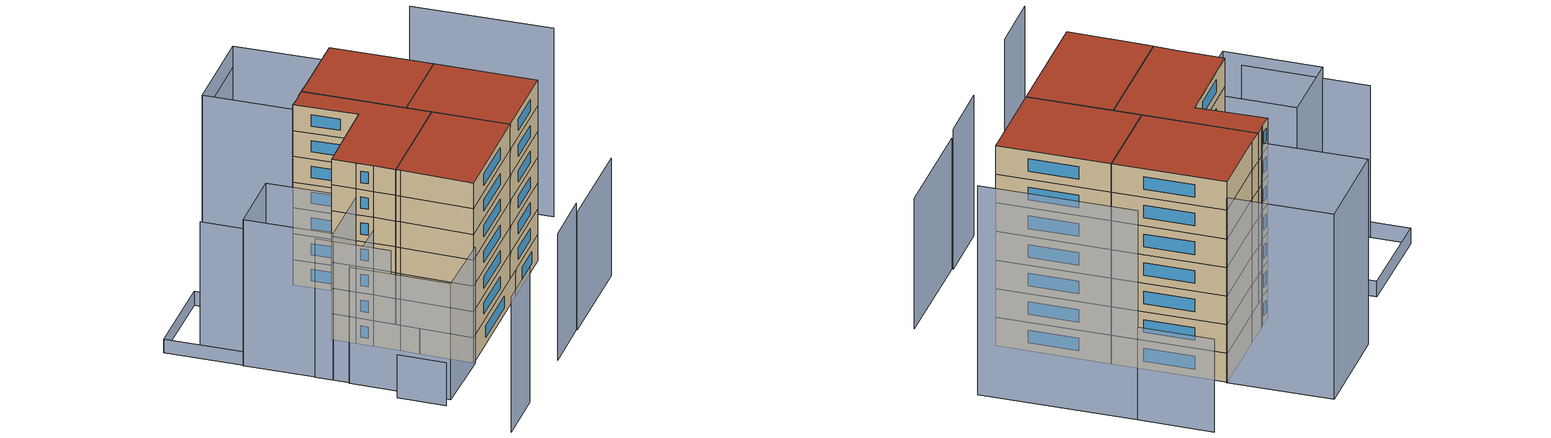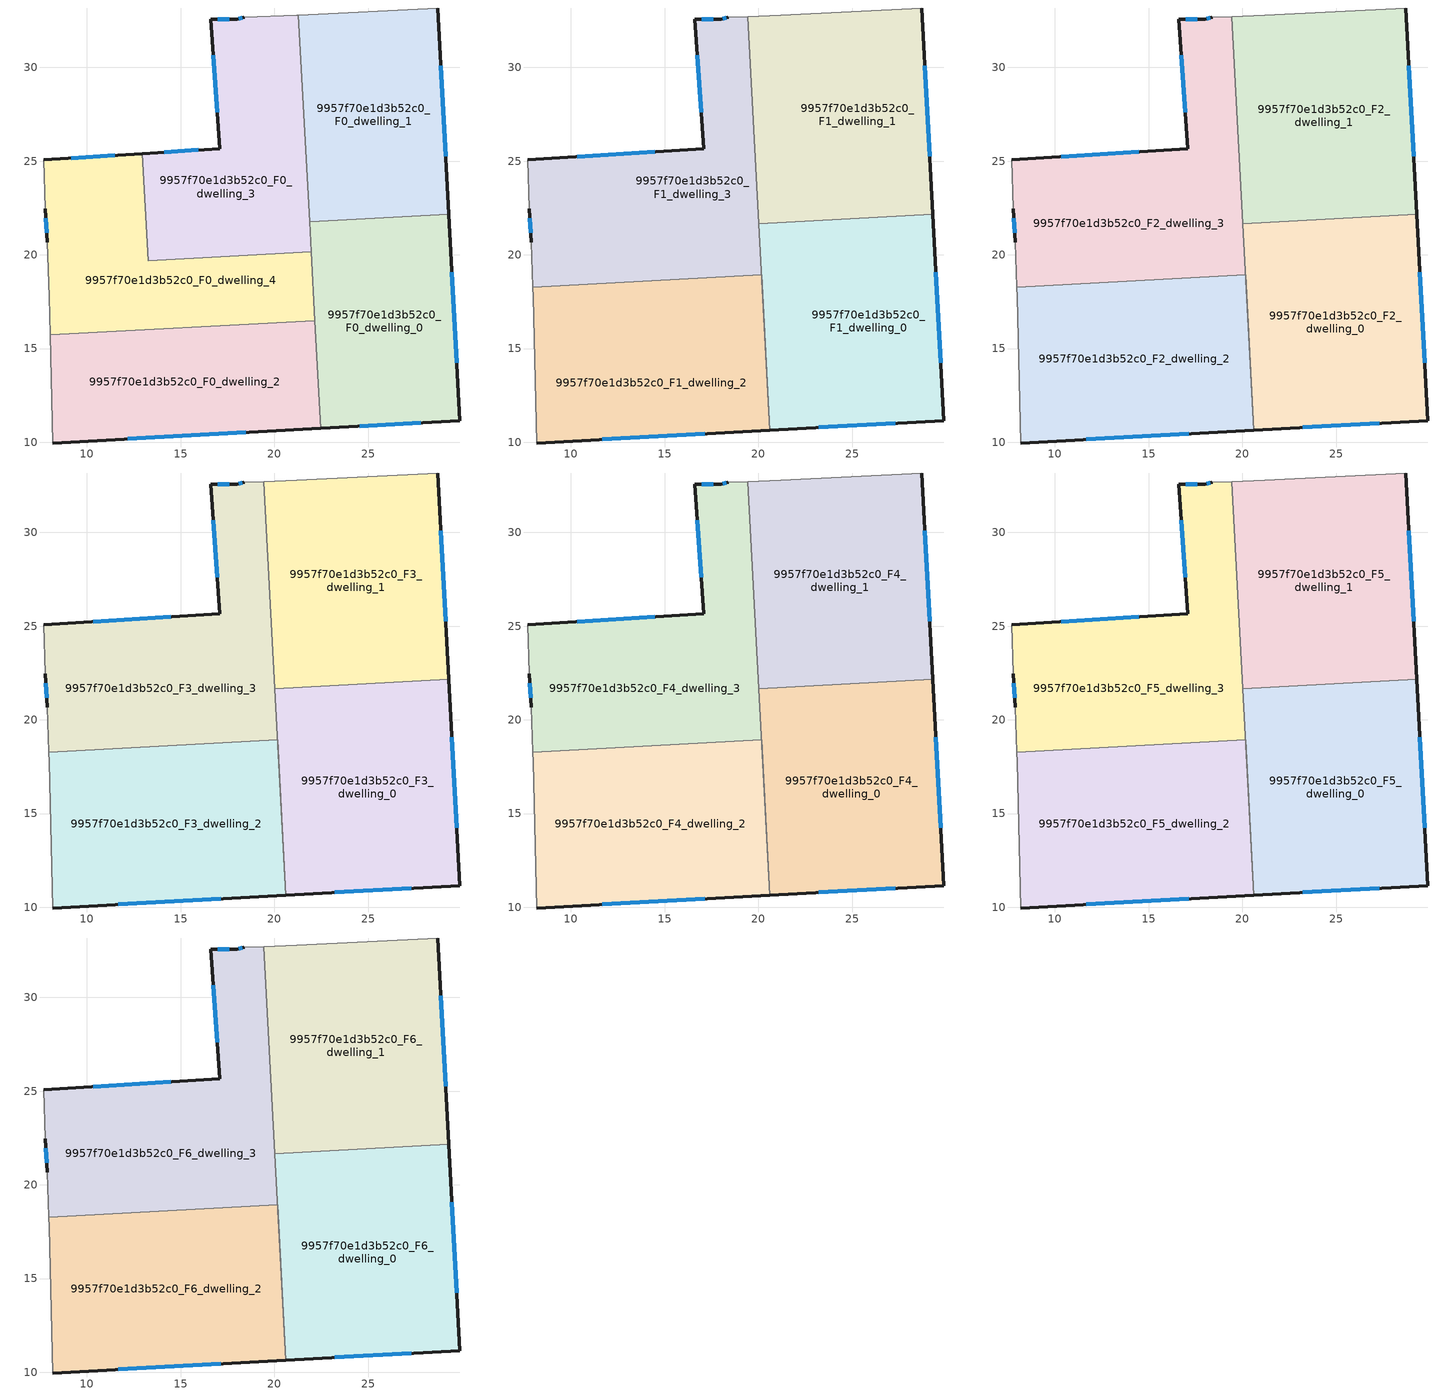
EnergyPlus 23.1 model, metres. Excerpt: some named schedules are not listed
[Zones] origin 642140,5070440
9957f70e1d3b52c0_F0_dwelling_0
 floor ground (EU_floor_Construction): 29.3,22.17 29.9,11.16 22.47,10.75 21.87,21.76 z0
 wall outside (EU_wall_Construction): 22.47,10.75 29.9,11.16 29.3,22.17 z0:3
 wall to 9957f70e1d3b52c0_F0_dwelling_1 (EU_wall_Construction): 29.3,22.17 21.87,21.76 z0:3
 wall to 9957f70e1d3b52c0_F0_dwelling_2 (EU_wall_Construction): 22.16,16.5 22.47,10.75 z0:3
 wall to 9957f70e1d3b52c0_F0_dwelling_4 (EU_wall_Construction): 21.96,20.16 22.16,16.5 z0:3
 wall to 9957f70e1d3b52c0_F0_dwelling_3 (EU_wall_Construction): 21.87,21.76 21.96,20.16 z0:3
 window (EU_Window_Construction): 29.73,14.24 29.47,19.08 / 24.55,10.86 27.82,11.04 z0.84:2.16
9957f70e1d3b52c0_F0_dwelling_1
 floor ground (EU_floor_Construction): 28.7,33.17 29.3,22.17 21.87,21.76 21.28,32.78 z0
 wall outside (EU_wall_Construction): 29.3,22.17 28.7,33.17 z0:3
 wall adiabatic (EU_wall_Construction): 28.7,33.17 21.28,32.78 z0:3
 wall to 9957f70e1d3b52c0_F0_dwelling_3 (EU_wall_Construction): 21.28,32.78 21.87,21.76 z0:3
 window (EU_Window_Construction): 29.13,25.25 28.87,30.09 z0.84:2.16
9957f70e1d3b52c0_F0_dwelling_2
 floor ground (EU_floor_Construction): 22.16,16.5 22.47,10.75 8.18,9.96 8.04,15.73 z0
 wall outside (EU_wall_Construction): 8.18,9.96 22.47,10.75 z0:3
 wall adiabatic (EU_wall_Construction): 8.04,15.73 8.18,9.96 z0:3
 wall to 9957f70e1d3b52c0_F0_dwelling_4 (EU_wall_Construction): 22.16,16.5 8.04,15.73 z0:3
 window (EU_Window_Construction): 12.19,10.18 18.47,10.53 z0.84:2.16
9957f70e1d3b52c0_F0_dwelling_3
 floor ground (EU_floor_Construction): 21.28,32.78 21.96,20.16 13.27,19.68 12.96,25.41 17.09,25.67 16.59,32.58 17.99,32.58 18.4,32.67 21.2,32.77 z0
 wall outside (EU_wall_Construction): 18.4,32.67 17.99,32.58 16.59,32.58 17.09,25.67 12.96,25.41 z0:3
 wall to 9957f70e1d3b52c0_F0_dwelling_4 (EU_wall_Construction): 12.96,25.41 13.27,19.68 21.96,20.16 z0:3
 wall adiabatic (EU_wall_Construction): 21.28,32.78 21.2,32.77 18.4,32.67 z0:3
 window (EU_Window_Construction): 15.93,25.6 14.12,25.48 / 16.73,30.64 16.95,27.6 / 17.6,32.58 16.99,32.58 / 18.28,32.65 18.11,32.6 z0.84:2.16
9957f70e1d3b52c0_F0_dwelling_4
 floor ground (EU_floor_Construction): 21.96,20.16 22.16,16.5 8.04,15.73 7.98,17.77 7.88,20.67 7.79,22.47 7.69,25.07 12.96,25.41 13.27,19.68 z0
 wall outside (EU_wall_Construction): 12.96,25.41 7.69,25.07 / 7.79,22.47 7.88,20.67 z0:3
 wall adiabatic (EU_wall_Construction): 7.69,25.07 7.79,22.47 / 7.88,20.67 7.98,17.77 8.04,15.73 z0:3
 window (EU_Window_Construction): 11.48,25.31 9.16,25.17 / 7.81,21.97 7.86,21.17 z0.84:2.16
9957f70e1d3b52c0_F1_dwelling_0
 floor to 9957f70e1d3b52c0_F0_dwelling_0 (EU_floor_Construction): 29.3,22.17 29.9,11.16 22.47,10.75 21.87,21.76 z3
 floor to 9957f70e1d3b52c0_F0_dwelling_2 (EU_floor_Construction): 22.16,16.5 22.47,10.75 20.62,10.65 20.31,16.4 z3
 floor to 9957f70e1d3b52c0_F0_dwelling_4 (EU_floor_Construction): 21.96,20.16 22.16,16.5 20.31,16.4 20.11,20.05 z3
 floor to 9957f70e1d3b52c0_F0_dwelling_3 (EU_floor_Construction): 21.87,21.76 21.96,20.16 20.11,20.05 20.02,21.66 z3
 wall outside (EU_wall_Construction): 20.62,10.65 29.9,11.16 29.3,22.17 z3:6
 wall to 9957f70e1d3b52c0_F1_dwelling_1 (EU_wall_Construction): 29.3,22.17 20.02,21.66 z3:6
 wall to 9957f70e1d3b52c0_F1_dwelling_3 (EU_wall_Construction): 20.02,21.66 20.62,10.65 z3:6
 window (EU_Window_Construction): 29.73,14.24 29.47,19.08 / 23.22,10.79 27.3,11.01 z3.84:5.16
9957f70e1d3b52c0_F1_dwelling_1
 floor to 9957f70e1d3b52c0_F0_dwelling_1 (EU_floor_Construction): 28.7,33.17 29.3,22.17 21.87,21.76 21.28,32.78 z3
 floor to 9957f70e1d3b52c0_F0_dwelling_3 (EU_floor_Construction): 21.28,32.78 21.87,21.76 20.02,21.66 19.42,32.71 21.2,32.77 z3
 wall outside (EU_wall_Construction): 29.3,22.17 28.7,33.17 z3:6
 wall adiabatic (EU_wall_Construction): 28.7,33.17 21.2,32.77 19.42,32.71 z3:6
 wall to 9957f70e1d3b52c0_F1_dwelling_3 (EU_wall_Construction): 19.42,32.71 20.02,21.66 z3:6
 window (EU_Window_Construction): 29.13,25.25 28.87,30.09 z3.84:5.16
9957f70e1d3b52c0_F1_dwelling_2
 floor to 9957f70e1d3b52c0_F0_dwelling_2 (EU_floor_Construction): 20.3,16.4 20.62,10.65 8.18,9.96 8.04,15.73 z3
 floor to 9957f70e1d3b52c0_F0_dwelling_4 (EU_floor_Construction): 20.17,18.94 20.3,16.4 8.04,15.73 7.98,17.77 7.97,18.28 z3
 wall outside (EU_wall_Construction): 8.18,9.96 20.62,10.65 z3:6
 wall adiabatic (EU_wall_Construction): 7.97,18.28 7.98,17.77 8.18,9.96 z3:6
 wall to 9957f70e1d3b52c0_F1_dwelling_3 (EU_wall_Construction): 20.62,10.65 20.17,18.94 7.97,18.28 z3:6
 window (EU_Window_Construction): 11.67,10.15 17.13,10.45 z3.84:5.16
9957f70e1d3b52c0_F1_dwelling_3
 floor to 9957f70e1d3b52c0_F0_dwelling_3 (EU_floor_Construction): 19.42,32.71 20.11,20.05 13.27,19.68 12.96,25.41 17.09,25.67 16.59,32.58 17.99,32.58 18.4,32.67 z3
 floor to 9957f70e1d3b52c0_F0_dwelling_4 (EU_floor_Construction): 20.11,20.05 20.3,16.4 20.17,18.94 7.97,18.28 7.88,20.67 7.79,22.47 7.69,25.07 12.96,25.41 13.27,19.68 z3
 wall outside (EU_wall_Construction): 7.79,22.47 7.88,20.67 / 18.4,32.67 17.99,32.58 16.59,32.58 17.09,25.67 7.69,25.07 z3:6
 wall adiabatic (EU_wall_Construction): 7.88,20.67 7.97,18.28 / 7.69,25.07 7.79,22.47 / 19.42,32.71 18.4,32.67 z3:6
 window (EU_Window_Construction): 7.81,21.97 7.86,21.17 / 14.46,25.5 10.32,25.24 / 16.73,30.64 16.95,27.6 / 17.6,32.58 16.99,32.58 / 18.28,32.65 18.11,32.6 z3.84:5.16
9957f70e1d3b52c0_F2_dwelling_0
 floor to 9957f70e1d3b52c0_F1_dwelling_0 (EU_floor_Construction): 29.3,22.17 29.9,11.16 20.62,10.65 20.02,21.66 z6
 wall outside (EU_wall_Construction): 20.62,10.65 29.9,11.16 29.3,22.17 z6:9
 wall to 9957f70e1d3b52c0_F2_dwelling_1 (EU_wall_Construction): 29.3,22.17 20.02,21.66 z6:9
 wall to 9957f70e1d3b52c0_F2_dwelling_3 (EU_wall_Construction): 20.02,21.66 20.62,10.65 z6:9
 window (EU_Window_Construction): 29.73,14.24 29.47,19.08 / 23.22,10.79 27.3,11.01 z6.84:8.16
9957f70e1d3b52c0_F2_dwelling_1
 floor to 9957f70e1d3b52c0_F1_dwelling_1 (EU_floor_Construction): 28.7,33.17 29.3,22.17 20.02,21.66 19.42,32.71 21.2,32.77 z6
 wall outside (EU_wall_Construction): 29.3,22.17 28.7,33.17 z6:9
 wall adiabatic (EU_wall_Construction): 28.7,33.17 21.2,32.77 19.42,32.71 z6:9
 wall to 9957f70e1d3b52c0_F2_dwelling_3 (EU_wall_Construction): 19.42,32.71 20.02,21.66 z6:9
 window (EU_Window_Construction): 29.13,25.25 28.87,30.09 z6.84:8.16
9957f70e1d3b52c0_F2_dwelling_2
 floor to 9957f70e1d3b52c0_F1_dwelling_2 (EU_floor_Construction): 20.17,18.94 20.62,10.65 8.18,9.96 7.98,17.77 7.97,18.28 z6
 wall outside (EU_wall_Construction): 8.18,9.96 20.62,10.65 z6:9
 wall adiabatic (EU_wall_Construction): 7.97,18.28 7.98,17.77 8.18,9.96 z6:9
 wall to 9957f70e1d3b52c0_F2_dwelling_3 (EU_wall_Construction): 20.62,10.65 20.17,18.94 7.97,18.28 z6:9
 window (EU_Window_Construction): 11.67,10.15 17.13,10.45 z6.84:8.16
9957f70e1d3b52c0_F2_dwelling_3
 floor to 9957f70e1d3b52c0_F1_dwelling_3 (EU_floor_Construction): 19.42,32.71 20.62,10.65 20.17,18.94 7.97,18.28 7.88,20.67 7.79,22.47 7.69,25.07 17.09,25.67 16.59,32.58 17.99,32.58 18.4,32.67 z6
 wall outside (EU_wall_Construction): 7.79,22.47 7.88,20.67 / 18.4,32.67 17.99,32.58 16.59,32.58 17.09,25.67 7.69,25.07 z6:9
 wall adiabatic (EU_wall_Construction): 7.88,20.67 7.97,18.28 / 7.69,25.07 7.79,22.47 / 19.42,32.71 18.4,32.67 z6:9
 window (EU_Window_Construction): 7.81,21.97 7.86,21.17 / 14.46,25.5 10.32,25.24 / 16.73,30.64 16.95,27.6 / 17.6,32.58 16.99,32.58 / 18.28,32.65 18.11,32.6 z6.84:8.16
9957f70e1d3b52c0_F3_dwelling_0
 floor to 9957f70e1d3b52c0_F2_dwelling_0 (EU_floor_Construction): 29.3,22.17 29.9,11.16 20.62,10.65 20.02,21.66 z9
 wall outside (EU_wall_Construction): 20.62,10.65 29.9,11.16 29.3,22.17 z9:12
 wall to 9957f70e1d3b52c0_F3_dwelling_1 (EU_wall_Construction): 29.3,22.17 20.02,21.66 z9:12
 wall to 9957f70e1d3b52c0_F3_dwelling_3 (EU_wall_Construction): 20.02,21.66 20.62,10.65 z9:12
 window (EU_Window_Construction): 29.73,14.24 29.47,19.08 / 23.22,10.79 27.3,11.01 z9.84:11.16
9957f70e1d3b52c0_F3_dwelling_1
 floor to 9957f70e1d3b52c0_F2_dwelling_1 (EU_floor_Construction): 28.7,33.17 29.3,22.17 20.02,21.66 19.42,32.71 21.2,32.77 z9
 wall outside (EU_wall_Construction): 29.3,22.17 28.7,33.17 z9:12
 wall adiabatic (EU_wall_Construction): 28.7,33.17 21.2,32.77 19.42,32.71 z9:12
 wall to 9957f70e1d3b52c0_F3_dwelling_3 (EU_wall_Construction): 19.42,32.71 20.02,21.66 z9:12
 window (EU_Window_Construction): 29.13,25.25 28.87,30.09 z9.84:11.16
9957f70e1d3b52c0_F3_dwelling_2
 floor to 9957f70e1d3b52c0_F2_dwelling_2 (EU_floor_Construction): 20.17,18.94 20.62,10.65 8.18,9.96 7.98,17.77 7.97,18.28 z9
 wall outside (EU_wall_Construction): 8.18,9.96 20.62,10.65 z9:12
 wall adiabatic (EU_wall_Construction): 7.97,18.28 7.98,17.77 8.18,9.96 z9:12
 wall to 9957f70e1d3b52c0_F3_dwelling_3 (EU_wall_Construction): 20.62,10.65 20.17,18.94 7.97,18.28 z9:12
 window (EU_Window_Construction): 11.67,10.15 17.13,10.45 z9.84:11.16
9957f70e1d3b52c0_F3_dwelling_3
 floor to 9957f70e1d3b52c0_F2_dwelling_3 (EU_floor_Construction): 19.42,32.71 20.62,10.65 20.17,18.94 7.97,18.28 7.88,20.67 7.79,22.47 7.69,25.07 17.09,25.67 16.59,32.58 17.99,32.58 18.4,32.67 z9
 wall outside (EU_wall_Construction): 7.79,22.47 7.88,20.67 / 18.4,32.67 17.99,32.58 16.59,32.58 17.09,25.67 7.69,25.07 z9:12
 wall adiabatic (EU_wall_Construction): 7.88,20.67 7.97,18.28 / 7.69,25.07 7.79,22.47 / 19.42,32.71 18.4,32.67 z9:12
 window (EU_Window_Construction): 7.81,21.97 7.86,21.17 / 14.46,25.5 10.32,25.24 / 16.73,30.64 16.95,27.6 / 17.6,32.58 16.99,32.58 / 18.28,32.65 18.11,32.6 z9.84:11.16
9957f70e1d3b52c0_F4_dwelling_0
 floor to 9957f70e1d3b52c0_F3_dwelling_0 (EU_floor_Construction): 29.3,22.17 29.9,11.16 20.62,10.65 20.02,21.66 z12
 wall outside (EU_wall_Construction): 20.62,10.65 29.9,11.16 29.3,22.17 z12:15
 wall to 9957f70e1d3b52c0_F4_dwelling_1 (EU_wall_Construction): 29.3,22.17 20.02,21.66 z12:15
 wall to 9957f70e1d3b52c0_F4_dwelling_3 (EU_wall_Construction): 20.02,21.66 20.62,10.65 z12:15
 window (EU_Window_Construction): 29.73,14.24 29.47,19.08 / 23.22,10.79 27.3,11.01 z12.84:14.16
9957f70e1d3b52c0_F4_dwelling_1
 floor to 9957f70e1d3b52c0_F3_dwelling_1 (EU_floor_Construction): 28.7,33.17 29.3,22.17 20.02,21.66 19.42,32.71 21.2,32.77 z12
 wall outside (EU_wall_Construction): 29.3,22.17 28.7,33.17 z12:15
 wall adiabatic (EU_wall_Construction): 28.7,33.17 21.2,32.77 19.42,32.71 z12:15
 wall to 9957f70e1d3b52c0_F4_dwelling_3 (EU_wall_Construction): 19.42,32.71 20.02,21.66 z12:15
 window (EU_Window_Construction): 29.13,25.25 28.87,30.09 z12.84:14.16
9957f70e1d3b52c0_F4_dwelling_2
 floor to 9957f70e1d3b52c0_F3_dwelling_2 (EU_floor_Construction): 20.17,18.94 20.62,10.65 8.18,9.96 7.98,17.77 7.97,18.28 z12
 wall outside (EU_wall_Construction): 8.18,9.96 20.62,10.65 z12:15
 wall adiabatic (EU_wall_Construction): 7.97,18.28 7.98,17.77 8.18,9.96 z12:15
 wall to 9957f70e1d3b52c0_F4_dwelling_3 (EU_wall_Construction): 20.62,10.65 20.17,18.94 7.97,18.28 z12:15
 window (EU_Window_Construction): 11.67,10.15 17.13,10.45 z12.84:14.16
9957f70e1d3b52c0_F4_dwelling_3
 floor to 9957f70e1d3b52c0_F3_dwelling_3 (EU_floor_Construction): 19.42,32.71 20.62,10.65 20.17,18.94 7.97,18.28 7.88,20.67 7.79,22.47 7.69,25.07 17.09,25.67 16.59,32.58 17.99,32.58 18.4,32.67 z12
 wall outside (EU_wall_Construction): 7.79,22.47 7.88,20.67 / 18.4,32.67 17.99,32.58 16.59,32.58 17.09,25.67 7.69,25.07 z12:15
 wall adiabatic (EU_wall_Construction): 7.88,20.67 7.97,18.28 / 7.69,25.07 7.79,22.47 / 19.42,32.71 18.4,32.67 z12:15
 window (EU_Window_Construction): 7.81,21.97 7.86,21.17 / 14.46,25.5 10.32,25.24 / 16.73,30.64 16.95,27.6 / 17.6,32.58 16.99,32.58 / 18.28,32.65 18.11,32.6 z12.84:14.16
9957f70e1d3b52c0_F5_dwelling_0
 floor to 9957f70e1d3b52c0_F4_dwelling_0 (EU_floor_Construction): 29.3,22.17 29.9,11.16 20.62,10.65 20.02,21.66 z15
 wall outside (EU_wall_Construction): 20.62,10.65 29.9,11.16 29.3,22.17 z15:18
 wall to 9957f70e1d3b52c0_F5_dwelling_1 (EU_wall_Construction): 29.3,22.17 20.02,21.66 z15:18
 wall to 9957f70e1d3b52c0_F5_dwelling_3 (EU_wall_Construction): 20.02,21.66 20.62,10.65 z15:18
 window (EU_Window_Construction): 29.73,14.24 29.47,19.08 / 23.22,10.79 27.3,11.01 z15.84:17.16
9957f70e1d3b52c0_F5_dwelling_1
 floor to 9957f70e1d3b52c0_F4_dwelling_1 (EU_floor_Construction): 28.7,33.17 29.3,22.17 20.02,21.66 19.42,32.71 21.2,32.77 z15
 wall outside (EU_wall_Construction): 29.3,22.17 28.7,33.17 z15:18
 wall adiabatic (EU_wall_Construction): 28.7,33.17 21.2,32.77 19.42,32.71 z15:18
 wall to 9957f70e1d3b52c0_F5_dwelling_3 (EU_wall_Construction): 19.42,32.71 20.02,21.66 z15:18
 window (EU_Window_Construction): 29.13,25.25 28.87,30.09 z15.84:17.16
9957f70e1d3b52c0_F5_dwelling_2
 floor to 9957f70e1d3b52c0_F4_dwelling_2 (EU_floor_Construction): 20.17,18.94 20.62,10.65 8.18,9.96 7.98,17.77 7.97,18.28 z15
 wall outside (EU_wall_Construction): 8.18,9.96 20.62,10.65 z15:18
 wall adiabatic (EU_wall_Construction): 7.97,18.28 7.98,17.77 8.18,9.96 z15:18
 wall to 9957f70e1d3b52c0_F5_dwelling_3 (EU_wall_Construction): 20.62,10.65 20.17,18.94 7.97,18.28 z15:18
 window (EU_Window_Construction): 11.67,10.15 17.13,10.45 z15.84:17.16
9957f70e1d3b52c0_F5_dwelling_3
 floor to 9957f70e1d3b52c0_F4_dwelling_3 (EU_floor_Construction): 19.42,32.71 20.62,10.65 20.17,18.94 7.97,18.28 7.88,20.67 7.79,22.47 7.69,25.07 17.09,25.67 16.59,32.58 17.99,32.58 18.4,32.67 z15
 wall outside (EU_wall_Construction): 7.79,22.47 7.88,20.67 / 18.4,32.67 17.99,32.58 16.59,32.58 17.09,25.67 7.69,25.07 z15:18
 wall adiabatic (EU_wall_Construction): 7.88,20.67 7.97,18.28 / 7.69,25.07 7.79,22.47 / 19.42,32.71 18.4,32.67 z15:18
 window (EU_Window_Construction): 7.81,21.97 7.86,21.17 / 14.46,25.5 10.32,25.24 / 16.73,30.64 16.95,27.6 / 17.6,32.58 16.99,32.58 / 18.28,32.65 18.11,32.6 z15.84:17.16
9957f70e1d3b52c0_F6_dwelling_0
 floor to 9957f70e1d3b52c0_F5_dwelling_0 (EU_floor_Construction): 29.3,22.17 29.9,11.16 20.62,10.65 20.02,21.66 z18
 wall outside (EU_wall_Construction): 20.62,10.65 29.9,11.16 29.3,22.17 z18:21
 wall to 9957f70e1d3b52c0_F6_dwelling_1 (EU_wall_Construction): 29.3,22.17 20.02,21.66 z18:21
 wall to 9957f70e1d3b52c0_F6_dwelling_3 (EU_wall_Construction): 20.02,21.66 20.62,10.65 z18:21
 window (EU_Window_Construction): 29.73,14.24 29.47,19.08 / 23.22,10.79 27.3,11.01 z18.84:20.16
 roof outside (EU_roof_Construction): 29.9,11.16 29.3,22.17 20.02,21.66 20.62,10.65 z21
9957f70e1d3b52c0_F6_dwelling_1
 floor to 9957f70e1d3b52c0_F5_dwelling_1 (EU_floor_Construction): 28.7,33.17 29.3,22.17 20.02,21.66 19.42,32.71 21.2,32.77 z18
 wall outside (EU_wall_Construction): 29.3,22.17 28.7,33.17 z18:21
 wall adiabatic (EU_wall_Construction): 28.7,33.17 21.2,32.77 19.42,32.71 z18:21
 wall to 9957f70e1d3b52c0_F6_dwelling_3 (EU_wall_Construction): 19.42,32.71 20.02,21.66 z18:21
 window (EU_Window_Construction): 29.13,25.25 28.87,30.09 z18.84:20.16
 roof outside (EU_roof_Construction): 29.3,22.17 28.7,33.17 21.2,32.77 19.42,32.71 20.02,21.66 z21
9957f70e1d3b52c0_F6_dwelling_2
 floor to 9957f70e1d3b52c0_F5_dwelling_2 (EU_floor_Construction): 20.17,18.94 20.62,10.65 8.18,9.96 7.98,17.77 7.97,18.28 z18
 wall outside (EU_wall_Construction): 8.18,9.96 20.62,10.65 z18:21
 wall adiabatic (EU_wall_Construction): 7.97,18.28 7.98,17.77 8.18,9.96 z18:21
 wall to 9957f70e1d3b52c0_F6_dwelling_3 (EU_wall_Construction): 20.62,10.65 20.17,18.94 7.97,18.28 z18:21
 window (EU_Window_Construction): 11.67,10.15 17.13,10.45 z18.84:20.16
 roof outside (EU_roof_Construction): 20.62,10.65 20.17,18.94 7.97,18.28 7.98,17.77 8.18,9.96 z21
9957f70e1d3b52c0_F6_dwelling_3
 floor to 9957f70e1d3b52c0_F5_dwelling_3 (EU_floor_Construction): 19.42,32.71 20.62,10.65 20.17,18.94 7.97,18.28 7.88,20.67 7.79,22.47 7.69,25.07 17.09,25.67 16.59,32.58 17.99,32.58 18.4,32.67 z18
 wall outside (EU_wall_Construction): 7.79,22.47 7.88,20.67 / 18.4,32.67 17.99,32.58 16.59,32.58 17.09,25.67 7.69,25.07 z18:21
 wall adiabatic (EU_wall_Construction): 7.88,20.67 7.97,18.28 / 7.69,25.07 7.79,22.47 / 19.42,32.71 18.4,32.67 z18:21
 window (EU_Window_Construction): 7.81,21.97 7.86,21.17 / 14.46,25.5 10.32,25.24 / 16.73,30.64 16.95,27.6 / 17.6,32.58 16.99,32.58 / 18.28,32.65 18.11,32.6 z18.84:20.16
 roof outside (EU_roof_Construction): 20.62,10.65 19.42,32.71 18.4,32.67 17.99,32.58 16.59,32.58 17.09,25.67 7.69,25.07 7.79,22.47 7.88,20.67 7.97,18.28 20.17,18.94 z21
shading: 11.78,2.26 18.18,2.66 z0:14.7; -3.45,1.56 2.85,1.96 z0:15.7; -1.02,14.77 -0.76,9.57 z0:5; 0.48,9.56 0.07,20.32 / 0.07,20.32 7.88,20.62 / 7.88,20.62 8.28,9.86 / 8.28,9.86 0.48,9.56 z0:13.5; -0.02,23.97 0.38,15.97 z0:16.1; 18.17,2.55 29.6,3.16 z0:13.7; 38.8,12.76 37.96,27.96 z0:21.9; 38.01,27.97 37.61,35.27 z0:9.7; 17.8,42.78 28.21,43.38 / 28.21,43.38 28.79,33.18 / 28.79,33.18 18.38,32.58 / 18.38,32.58 17.8,42.78 z0:19.4; 28.21,43.35 17.79,42.78 z0:16.9; -0.39,31.58 7.31,32 / 7.31,32 7.83,22.47 / 7.83,22.47 0.13,22.05 / 0.13,22.05 -0.39,31.58 z0:17; -0.51,36.13 0.09,23.92 z0:15.9; -0.73,39.98 9.39,40.48 / 9.39,40.48 9.81,32.08 / 9.81,32.08 -0.32,31.58 / -0.32,31.58 -0.73,39.98 z0:1.6
[Building]
EU S2 Campaign: North Axis=0; Terrain=City; Solar Distribution=FullExterior
[Site:Location]
Lyon-Bron: Latitude=45.75; Longitude=5; Time Zone=1; Elevation=198
[SizingPeriod:WeatherFileDays]
AnnualSizingPeriod: Begin Month=1; Begin Day of Month=1; End Month=12; End Day of Month=31; Day of Week for Start Day=Monday; Use Weather File Daylight Saving Period=No; Use Weather File Rain and Snow Indicators=No
[MATERIAL]
EU_InternalMass_Material: Roughness=MediumRough; Thickness=0.1; Conductivity=1; Density=1800; Specific Heat=900; Thermal Absorptance=0.9; Solar Absorptance=0.7; Visible Absorptance=0.7
[MATERIAL:NOMASS] Roughness=MediumRough; Thermal Absorptance=0.9; Solar Absorptance=0.7; Visible Absorptance=0.7
Name | Thermal Resistance
EU_wall_NoMass | 0.776494
EU_roof_NoMass | 0.486893
EU_floor_NoMass | 0.421597
[WINDOWMATERIAL:SIMPLEGLAZINGSYSTEM]
EU_Window_SimpleGlazing: UFactor=4.24961; Solar Heat Gain Coefficient=0.83; Visible Transmittance=0.83
[CONSTRUCTION]
EU_wall_Construction: EU_wall_NoMass
EU_roof_Construction: EU_roof_NoMass
EU_floor_Construction: EU_floor_NoMass
EU_InternalMass_Construction: EU_InternalMass_Material
EU_Window_Construction: EU_Window_SimpleGlazing
[ZONE] Type=1; Multiplier=1; Ceiling Height=autocalculate; Floor Area=autocalculate; Part of Total Floor Area=Yes
Name | Volume
9957f70e1d3b52c0_F0_dwelling_0 | 246.036
9957f70e1d3b52c0_F1_dwelling_0; 9957f70e1d3b52c0_F2_dwelling_0; 9957f70e1d3b52c0_F3_dwelling_0; 9957f70e1d3b52c0_F4_dwelling_0; 9957f70e1d3b52c0_F5_dwelling_0; 9957f70e1d3b52c0_F6_dwelling_0 | 307.538
9957f70e1d3b52c0_F0_dwelling_1 | 246.018
9957f70e1d3b52c0_F1_dwelling_1; 9957f70e1d3b52c0_F2_dwelling_1; 9957f70e1d3b52c0_F3_dwelling_1; 9957f70e1d3b52c0_F4_dwelling_1; 9957f70e1d3b52c0_F5_dwelling_1; 9957f70e1d3b52c0_F6_dwelling_1 | 307.523
9957f70e1d3b52c0_F0_dwelling_2 | 246.048
9957f70e1d3b52c0_F1_dwelling_2; 9957f70e1d3b52c0_F2_dwelling_2; 9957f70e1d3b52c0_F3_dwelling_2; 9957f70e1d3b52c0_F4_dwelling_2; 9957f70e1d3b52c0_F5_dwelling_2; 9957f70e1d3b52c0_F6_dwelling_2 | 307.54
9957f70e1d3b52c0_F0_dwelling_3 | 246.023
9957f70e1d3b52c0_F1_dwelling_3; 9957f70e1d3b52c0_F2_dwelling_3; 9957f70e1d3b52c0_F3_dwelling_3; 9957f70e1d3b52c0_F4_dwelling_3; 9957f70e1d3b52c0_F5_dwelling_3; 9957f70e1d3b52c0_F6_dwelling_3 | 307.526
9957f70e1d3b52c0_F0_dwelling_4 | 246.004
[INTERNALMASS] Construction=EU_InternalMass_Construction
Name | Zone or ZoneList | Surface Area
9957f70e1d3b52c0_F0_dwelling_0_EU_InternalMass | 9957f70e1d3b52c0_F0_dwelling_0 | 82.01
9957f70e1d3b52c0_F0_dwelling_1_EU_InternalMass | 9957f70e1d3b52c0_F0_dwelling_1 | 82.0079
9957f70e1d3b52c0_F0_dwelling_2_EU_InternalMass | 9957f70e1d3b52c0_F0_dwelling_2 | 82.0166
9957f70e1d3b52c0_F0_dwelling_3_EU_InternalMass | 9957f70e1d3b52c0_F0_dwelling_3 | 82.0074
9957f70e1d3b52c0_F0_dwelling_4_EU_InternalMass | 9957f70e1d3b52c0_F0_dwelling_4 | 82.0013
9957f70e1d3b52c0_F1_dwelling_0_EU_InternalMass | 9957f70e1d3b52c0_F1_dwelling_0 | 102.51
9957f70e1d3b52c0_F1_dwelling_1_EU_InternalMass | 9957f70e1d3b52c0_F1_dwelling_1 | 102.507
9957f70e1d3b52c0_F1_dwelling_2_EU_InternalMass | 9957f70e1d3b52c0_F1_dwelling_2 | 102.509
9957f70e1d3b52c0_F1_dwelling_3_EU_InternalMass | 9957f70e1d3b52c0_F1_dwelling_3 | 102.508
9957f70e1d3b52c0_F2_dwelling_0_EU_InternalMass | 9957f70e1d3b52c0_F2_dwelling_0 | 102.51
9957f70e1d3b52c0_F2_dwelling_1_EU_InternalMass | 9957f70e1d3b52c0_F2_dwelling_1 | 102.507
9957f70e1d3b52c0_F2_dwelling_2_EU_InternalMass | 9957f70e1d3b52c0_F2_dwelling_2 | 102.509
9957f70e1d3b52c0_F2_dwelling_3_EU_InternalMass | 9957f70e1d3b52c0_F2_dwelling_3 | 102.508
9957f70e1d3b52c0_F3_dwelling_0_EU_InternalMass | 9957f70e1d3b52c0_F3_dwelling_0 | 102.51
9957f70e1d3b52c0_F3_dwelling_1_EU_InternalMass | 9957f70e1d3b52c0_F3_dwelling_1 | 102.507
9957f70e1d3b52c0_F3_dwelling_2_EU_InternalMass | 9957f70e1d3b52c0_F3_dwelling_2 | 102.509
9957f70e1d3b52c0_F3_dwelling_3_EU_InternalMass | 9957f70e1d3b52c0_F3_dwelling_3 | 102.508
9957f70e1d3b52c0_F4_dwelling_0_EU_InternalMass | 9957f70e1d3b52c0_F4_dwelling_0 | 102.51
9957f70e1d3b52c0_F4_dwelling_1_EU_InternalMass | 9957f70e1d3b52c0_F4_dwelling_1 | 102.507
9957f70e1d3b52c0_F4_dwelling_2_EU_InternalMass | 9957f70e1d3b52c0_F4_dwelling_2 | 102.509
9957f70e1d3b52c0_F4_dwelling_3_EU_InternalMass | 9957f70e1d3b52c0_F4_dwelling_3 | 102.508
9957f70e1d3b52c0_F5_dwelling_0_EU_InternalMass | 9957f70e1d3b52c0_F5_dwelling_0 | 102.51
9957f70e1d3b52c0_F5_dwelling_1_EU_InternalMass | 9957f70e1d3b52c0_F5_dwelling_1 | 102.507
9957f70e1d3b52c0_F5_dwelling_2_EU_InternalMass | 9957f70e1d3b52c0_F5_dwelling_2 | 102.509
9957f70e1d3b52c0_F5_dwelling_3_EU_InternalMass | 9957f70e1d3b52c0_F5_dwelling_3 | 102.508
9957f70e1d3b52c0_F6_dwelling_0_EU_InternalMass | 9957f70e1d3b52c0_F6_dwelling_0 | 102.51
9957f70e1d3b52c0_F6_dwelling_1_EU_InternalMass | 9957f70e1d3b52c0_F6_dwelling_1 | 102.507
9957f70e1d3b52c0_F6_dwelling_2_EU_InternalMass | 9957f70e1d3b52c0_F6_dwelling_2 | 102.509
9957f70e1d3b52c0_F6_dwelling_3_EU_InternalMass | 9957f70e1d3b52c0_F6_dwelling_3 | 102.508
[OTHEREQUIPMENT] Fuel Type=Electricity; Design Level Calculation Method=Watts/Area; Power per Zone Floor Area=1; Fraction Latent=0; Fraction Radiant=0; Fraction Lost=0; Carbon Dioxide Generation Rate=0; EndUse Subcategory=EU_Step8_InternalGains
Name | Zone or ZoneList or Space or SpaceList | Schedule
EU_Step8_InternalGain_9957f70e1d3b52c0_F0_dwelling_0_f000 | 9957f70e1d3b52c0_F0_dwelling_0 | EU_Step8_GainSchedule_9957f70e1d3b52c0_F0_dwelling_0_f000
EU_Step8_InternalGain_9957f70e1d3b52c0_F0_dwelling_1_f000 | 9957f70e1d3b52c0_F0_dwelling_1 | EU_Step8_GainSchedule_9957f70e1d3b52c0_F0_dwelling_1_f000
EU_Step8_InternalGain_9957f70e1d3b52c0_F0_dwelling_2_f000 | 9957f70e1d3b52c0_F0_dwelling_2 | EU_Step8_GainSchedule_9957f70e1d3b52c0_F0_dwelling_2_f000
EU_Step8_InternalGain_9957f70e1d3b52c0_F0_dwelling_3_f000 | 9957f70e1d3b52c0_F0_dwelling_3 | EU_Step8_GainSchedule_9957f70e1d3b52c0_F0_dwelling_3_f000
EU_Step8_InternalGain_9957f70e1d3b52c0_F0_dwelling_4_f000 | 9957f70e1d3b52c0_F0_dwelling_4 | EU_Step8_GainSchedule_9957f70e1d3b52c0_F0_dwelling_4_f000
EU_Step8_InternalGain_9957f70e1d3b52c0_F1_dwelling_0_f000 | 9957f70e1d3b52c0_F1_dwelling_0 | EU_Step8_GainSchedule_9957f70e1d3b52c0_F1_dwelling_0_f000
EU_Step8_InternalGain_9957f70e1d3b52c0_F1_dwelling_1_f000 | 9957f70e1d3b52c0_F1_dwelling_1 | EU_Step8_GainSchedule_9957f70e1d3b52c0_F1_dwelling_1_f000
EU_Step8_InternalGain_9957f70e1d3b52c0_F1_dwelling_2_f000 | 9957f70e1d3b52c0_F1_dwelling_2 | EU_Step8_GainSchedule_9957f70e1d3b52c0_F1_dwelling_2_f000
EU_Step8_InternalGain_9957f70e1d3b52c0_F1_dwelling_3_f000 | 9957f70e1d3b52c0_F1_dwelling_3 | EU_Step8_GainSchedule_9957f70e1d3b52c0_F1_dwelling_3_f000
EU_Step8_InternalGain_9957f70e1d3b52c0_F2_dwelling_0_f000 | 9957f70e1d3b52c0_F2_dwelling_0 | EU_Step8_GainSchedule_9957f70e1d3b52c0_F2_dwelling_0_f000
EU_Step8_InternalGain_9957f70e1d3b52c0_F2_dwelling_1_f000 | 9957f70e1d3b52c0_F2_dwelling_1 | EU_Step8_GainSchedule_9957f70e1d3b52c0_F2_dwelling_1_f000
EU_Step8_InternalGain_9957f70e1d3b52c0_F2_dwelling_2_f000 | 9957f70e1d3b52c0_F2_dwelling_2 | EU_Step8_GainSchedule_9957f70e1d3b52c0_F2_dwelling_2_f000
EU_Step8_InternalGain_9957f70e1d3b52c0_F2_dwelling_3_f000 | 9957f70e1d3b52c0_F2_dwelling_3 | EU_Step8_GainSchedule_9957f70e1d3b52c0_F2_dwelling_3_f000
EU_Step8_InternalGain_9957f70e1d3b52c0_F3_dwelling_0_f000 | 9957f70e1d3b52c0_F3_dwelling_0 | EU_Step8_GainSchedule_9957f70e1d3b52c0_F3_dwelling_0_f000
EU_Step8_InternalGain_9957f70e1d3b52c0_F3_dwelling_1_f000 | 9957f70e1d3b52c0_F3_dwelling_1 | EU_Step8_GainSchedule_9957f70e1d3b52c0_F3_dwelling_1_f000
EU_Step8_InternalGain_9957f70e1d3b52c0_F3_dwelling_2_f000 | 9957f70e1d3b52c0_F3_dwelling_2 | EU_Step8_GainSchedule_9957f70e1d3b52c0_F3_dwelling_2_f000
EU_Step8_InternalGain_9957f70e1d3b52c0_F3_dwelling_3_f000 | 9957f70e1d3b52c0_F3_dwelling_3 | EU_Step8_GainSchedule_9957f70e1d3b52c0_F3_dwelling_3_f000
EU_Step8_InternalGain_9957f70e1d3b52c0_F4_dwelling_0_f000 | 9957f70e1d3b52c0_F4_dwelling_0 | EU_Step8_GainSchedule_9957f70e1d3b52c0_F4_dwelling_0_f000
EU_Step8_InternalGain_9957f70e1d3b52c0_F4_dwelling_1_f000 | 9957f70e1d3b52c0_F4_dwelling_1 | EU_Step8_GainSchedule_9957f70e1d3b52c0_F4_dwelling_1_f000
EU_Step8_InternalGain_9957f70e1d3b52c0_F4_dwelling_2_f000 | 9957f70e1d3b52c0_F4_dwelling_2 | EU_Step8_GainSchedule_9957f70e1d3b52c0_F4_dwelling_2_f000
EU_Step8_InternalGain_9957f70e1d3b52c0_F4_dwelling_3_f000 | 9957f70e1d3b52c0_F4_dwelling_3 | EU_Step8_GainSchedule_9957f70e1d3b52c0_F4_dwelling_3_f000
EU_Step8_InternalGain_9957f70e1d3b52c0_F5_dwelling_0_f000 | 9957f70e1d3b52c0_F5_dwelling_0 | EU_Step8_GainSchedule_9957f70e1d3b52c0_F5_dwelling_0_f000
EU_Step8_InternalGain_9957f70e1d3b52c0_F5_dwelling_1_f000 | 9957f70e1d3b52c0_F5_dwelling_1 | EU_Step8_GainSchedule_9957f70e1d3b52c0_F5_dwelling_1_f000
EU_Step8_InternalGain_9957f70e1d3b52c0_F5_dwelling_2_f000 | 9957f70e1d3b52c0_F5_dwelling_2 | EU_Step8_GainSchedule_9957f70e1d3b52c0_F5_dwelling_2_f000
EU_Step8_InternalGain_9957f70e1d3b52c0_F5_dwelling_3_f000 | 9957f70e1d3b52c0_F5_dwelling_3 | EU_Step8_GainSchedule_9957f70e1d3b52c0_F5_dwelling_3_f000
EU_Step8_InternalGain_9957f70e1d3b52c0_F6_dwelling_0_f000 | 9957f70e1d3b52c0_F6_dwelling_0 | EU_Step8_GainSchedule_9957f70e1d3b52c0_F6_dwelling_0_f000
EU_Step8_InternalGain_9957f70e1d3b52c0_F6_dwelling_1_f000 | 9957f70e1d3b52c0_F6_dwelling_1 | EU_Step8_GainSchedule_9957f70e1d3b52c0_F6_dwelling_1_f000
EU_Step8_InternalGain_9957f70e1d3b52c0_F6_dwelling_2_f000 | 9957f70e1d3b52c0_F6_dwelling_2 | EU_Step8_GainSchedule_9957f70e1d3b52c0_F6_dwelling_2_f000
EU_Step8_InternalGain_9957f70e1d3b52c0_F6_dwelling_3_f000 | 9957f70e1d3b52c0_F6_dwelling_3 | EU_Step8_GainSchedule_9957f70e1d3b52c0_F6_dwelling_3_f000
[ZONEVENTILATION:DESIGNFLOWRATE] Schedule=EU_AlwaysOn; Design Flow Rate Calculation Method=AirChanges/Hour; Air Changes per Hour=0.693814; Ventilation Type=Natural; Fan Pressure Rise=0; Fan Total Efficiency=1; Constant Term Coefficient=1; Temperature Term Coefficient=0; Velocity Term Coefficient=0; Velocity Squared Term Coefficient=0; Minimum Indoor Temperature=-100; Maximum Indoor Temperature=100; Delta Temperature=-100; Minimum Outdoor Temperature=-100; Maximum Outdoor Temperature=100; Maximum Wind Speed=40
Name | Zone or ZoneList or Space or SpaceList
EU_ConstantAir_9957f70e1d3b52c0_F0_dwelling_0 | 9957f70e1d3b52c0_F0_dwelling_0
EU_ConstantAir_9957f70e1d3b52c0_F0_dwelling_1 | 9957f70e1d3b52c0_F0_dwelling_1
EU_ConstantAir_9957f70e1d3b52c0_F0_dwelling_2 | 9957f70e1d3b52c0_F0_dwelling_2
EU_ConstantAir_9957f70e1d3b52c0_F0_dwelling_3 | 9957f70e1d3b52c0_F0_dwelling_3
EU_ConstantAir_9957f70e1d3b52c0_F0_dwelling_4 | 9957f70e1d3b52c0_F0_dwelling_4
EU_ConstantAir_9957f70e1d3b52c0_F1_dwelling_0 | 9957f70e1d3b52c0_F1_dwelling_0
EU_ConstantAir_9957f70e1d3b52c0_F1_dwelling_1 | 9957f70e1d3b52c0_F1_dwelling_1
EU_ConstantAir_9957f70e1d3b52c0_F1_dwelling_2 | 9957f70e1d3b52c0_F1_dwelling_2
EU_ConstantAir_9957f70e1d3b52c0_F1_dwelling_3 | 9957f70e1d3b52c0_F1_dwelling_3
EU_ConstantAir_9957f70e1d3b52c0_F2_dwelling_0 | 9957f70e1d3b52c0_F2_dwelling_0
EU_ConstantAir_9957f70e1d3b52c0_F2_dwelling_1 | 9957f70e1d3b52c0_F2_dwelling_1
EU_ConstantAir_9957f70e1d3b52c0_F2_dwelling_2 | 9957f70e1d3b52c0_F2_dwelling_2
EU_ConstantAir_9957f70e1d3b52c0_F2_dwelling_3 | 9957f70e1d3b52c0_F2_dwelling_3
EU_ConstantAir_9957f70e1d3b52c0_F3_dwelling_0 | 9957f70e1d3b52c0_F3_dwelling_0
EU_ConstantAir_9957f70e1d3b52c0_F3_dwelling_1 | 9957f70e1d3b52c0_F3_dwelling_1
EU_ConstantAir_9957f70e1d3b52c0_F3_dwelling_2 | 9957f70e1d3b52c0_F3_dwelling_2
EU_ConstantAir_9957f70e1d3b52c0_F3_dwelling_3 | 9957f70e1d3b52c0_F3_dwelling_3
EU_ConstantAir_9957f70e1d3b52c0_F4_dwelling_0 | 9957f70e1d3b52c0_F4_dwelling_0
EU_ConstantAir_9957f70e1d3b52c0_F4_dwelling_1 | 9957f70e1d3b52c0_F4_dwelling_1
EU_ConstantAir_9957f70e1d3b52c0_F4_dwelling_2 | 9957f70e1d3b52c0_F4_dwelling_2
EU_ConstantAir_9957f70e1d3b52c0_F4_dwelling_3 | 9957f70e1d3b52c0_F4_dwelling_3
EU_ConstantAir_9957f70e1d3b52c0_F5_dwelling_0 | 9957f70e1d3b52c0_F5_dwelling_0
EU_ConstantAir_9957f70e1d3b52c0_F5_dwelling_1 | 9957f70e1d3b52c0_F5_dwelling_1
EU_ConstantAir_9957f70e1d3b52c0_F5_dwelling_2 | 9957f70e1d3b52c0_F5_dwelling_2
EU_ConstantAir_9957f70e1d3b52c0_F5_dwelling_3 | 9957f70e1d3b52c0_F5_dwelling_3
EU_ConstantAir_9957f70e1d3b52c0_F6_dwelling_0 | 9957f70e1d3b52c0_F6_dwelling_0
EU_ConstantAir_9957f70e1d3b52c0_F6_dwelling_1 | 9957f70e1d3b52c0_F6_dwelling_1
EU_ConstantAir_9957f70e1d3b52c0_F6_dwelling_2 | 9957f70e1d3b52c0_F6_dwelling_2
EU_ConstantAir_9957f70e1d3b52c0_F6_dwelling_3 | 9957f70e1d3b52c0_F6_dwelling_3
[HVACTEMPLATE:THERMOSTAT] Constant Heating Setpoint=20; Constant Cooling Setpoint=50
EU_HeatOnly_9957f70e1d3b52c0_F0_dwelling_0; EU_HeatOnly_9957f70e1d3b52c0_F0_dwelling_1; EU_HeatOnly_9957f70e1d3b52c0_F0_dwelling_2; EU_HeatOnly_9957f70e1d3b52c0_F0_dwelling_3; EU_HeatOnly_9957f70e1d3b52c0_F0_dwelling_4; EU_HeatOnly_9957f70e1d3b52c0_F1_dwelling_0; EU_HeatOnly_9957f70e1d3b52c0_F1_dwelling_1; EU_HeatOnly_9957f70e1d3b52c0_F1_dwelling_2; EU_HeatOnly_9957f70e1d3b52c0_F1_dwelling_3; EU_HeatOnly_9957f70e1d3b52c0_F2_dwelling_0; EU_HeatOnly_9957f70e1d3b52c0_F2_dwelling_1; EU_HeatOnly_9957f70e1d3b52c0_F2_dwelling_2; EU_HeatOnly_9957f70e1d3b52c0_F2_dwelling_3; EU_HeatOnly_9957f70e1d3b52c0_F3_dwelling_0; EU_HeatOnly_9957f70e1d3b52c0_F3_dwelling_1; EU_HeatOnly_9957f70e1d3b52c0_F3_dwelling_2; EU_HeatOnly_9957f70e1d3b52c0_F3_dwelling_3; EU_HeatOnly_9957f70e1d3b52c0_F4_dwelling_0; EU_HeatOnly_9957f70e1d3b52c0_F4_dwelling_1; EU_HeatOnly_9957f70e1d3b52c0_F4_dwelling_2; EU_HeatOnly_9957f70e1d3b52c0_F4_dwelling_3; EU_HeatOnly_9957f70e1d3b52c0_F5_dwelling_0; EU_HeatOnly_9957f70e1d3b52c0_F5_dwelling_1; EU_HeatOnly_9957f70e1d3b52c0_F5_dwelling_2; EU_HeatOnly_9957f70e1d3b52c0_F5_dwelling_3; EU_HeatOnly_9957f70e1d3b52c0_F6_dwelling_0; EU_HeatOnly_9957f70e1d3b52c0_F6_dwelling_1; EU_HeatOnly_9957f70e1d3b52c0_F6_dwelling_2; EU_HeatOnly_9957f70e1d3b52c0_F6_dwelling_3
[HVACTEMPLATE:ZONE:IDEALLOADSAIRSYSTEM] System Availability Schedule=EU_AlwaysOn; Maximum Heating Supply Air Temperature=50; Minimum Cooling Supply Air Temperature=13; Maximum Heating Supply Air Humidity Ratio=0.0156; Minimum Cooling Supply Air Humidity Ratio=0.0077; Heating Limit=NoLimit; Cooling Limit=NoLimit; Heating Availability Schedule=EU_AlwaysOn; Cooling Availability Schedule=EU_CoolingOff; Dehumidification Control Type=ConstantSensibleHeatRatio; Cooling Sensible Heat Ratio=0.7; Dehumidification Setpoint=60; Humidification Control Type=None; Humidification Setpoint=30; Outdoor Air Method=None; Outdoor Air Flow Rate per Person=0.00944; Outdoor Air Flow Rate per Zone Floor Area=0; Outdoor Air Flow Rate per Zone=0; Demand Controlled Ventilation Type=None; Outdoor Air Economizer Type=NoEconomizer; Heat Recovery Type=None; Sensible Heat Recovery Effectiveness=0.7; Latent Heat Recovery Effectiveness=0.65
Name | Template Thermostat
9957f70e1d3b52c0_F0_dwelling_0 | EU_HeatOnly_9957f70e1d3b52c0_F0_dwelling_0
9957f70e1d3b52c0_F0_dwelling_1 | EU_HeatOnly_9957f70e1d3b52c0_F0_dwelling_1
9957f70e1d3b52c0_F0_dwelling_2 | EU_HeatOnly_9957f70e1d3b52c0_F0_dwelling_2
9957f70e1d3b52c0_F0_dwelling_3 | EU_HeatOnly_9957f70e1d3b52c0_F0_dwelling_3
9957f70e1d3b52c0_F0_dwelling_4 | EU_HeatOnly_9957f70e1d3b52c0_F0_dwelling_4
9957f70e1d3b52c0_F1_dwelling_0 | EU_HeatOnly_9957f70e1d3b52c0_F1_dwelling_0
9957f70e1d3b52c0_F1_dwelling_1 | EU_HeatOnly_9957f70e1d3b52c0_F1_dwelling_1
9957f70e1d3b52c0_F1_dwelling_2 | EU_HeatOnly_9957f70e1d3b52c0_F1_dwelling_2
9957f70e1d3b52c0_F1_dwelling_3 | EU_HeatOnly_9957f70e1d3b52c0_F1_dwelling_3
9957f70e1d3b52c0_F2_dwelling_0 | EU_HeatOnly_9957f70e1d3b52c0_F2_dwelling_0
9957f70e1d3b52c0_F2_dwelling_1 | EU_HeatOnly_9957f70e1d3b52c0_F2_dwelling_1
9957f70e1d3b52c0_F2_dwelling_2 | EU_HeatOnly_9957f70e1d3b52c0_F2_dwelling_2
9957f70e1d3b52c0_F2_dwelling_3 | EU_HeatOnly_9957f70e1d3b52c0_F2_dwelling_3
9957f70e1d3b52c0_F3_dwelling_0 | EU_HeatOnly_9957f70e1d3b52c0_F3_dwelling_0
9957f70e1d3b52c0_F3_dwelling_1 | EU_HeatOnly_9957f70e1d3b52c0_F3_dwelling_1
9957f70e1d3b52c0_F3_dwelling_2 | EU_HeatOnly_9957f70e1d3b52c0_F3_dwelling_2
9957f70e1d3b52c0_F3_dwelling_3 | EU_HeatOnly_9957f70e1d3b52c0_F3_dwelling_3
9957f70e1d3b52c0_F4_dwelling_0 | EU_HeatOnly_9957f70e1d3b52c0_F4_dwelling_0
9957f70e1d3b52c0_F4_dwelling_1 | EU_HeatOnly_9957f70e1d3b52c0_F4_dwelling_1
9957f70e1d3b52c0_F4_dwelling_2 | EU_HeatOnly_9957f70e1d3b52c0_F4_dwelling_2
9957f70e1d3b52c0_F4_dwelling_3 | EU_HeatOnly_9957f70e1d3b52c0_F4_dwelling_3
9957f70e1d3b52c0_F5_dwelling_0 | EU_HeatOnly_9957f70e1d3b52c0_F5_dwelling_0
9957f70e1d3b52c0_F5_dwelling_1 | EU_HeatOnly_9957f70e1d3b52c0_F5_dwelling_1
9957f70e1d3b52c0_F5_dwelling_2 | EU_HeatOnly_9957f70e1d3b52c0_F5_dwelling_2
9957f70e1d3b52c0_F5_dwelling_3 | EU_HeatOnly_9957f70e1d3b52c0_F5_dwelling_3
9957f70e1d3b52c0_F6_dwelling_0 | EU_HeatOnly_9957f70e1d3b52c0_F6_dwelling_0
9957f70e1d3b52c0_F6_dwelling_1 | EU_HeatOnly_9957f70e1d3b52c0_F6_dwelling_1
9957f70e1d3b52c0_F6_dwelling_2 | EU_HeatOnly_9957f70e1d3b52c0_F6_dwelling_2
9957f70e1d3b52c0_F6_dwelling_3 | EU_HeatOnly_9957f70e1d3b52c0_F6_dwelling_3
[SIZING:ZONE] Zone Cooling Design Supply Air Temperature Input Method=SupplyAirTemperature; Zone Cooling Design Supply Air Temperature=13; Zone Heating Design Supply Air Temperature Input Method=SupplyAirTemperature; Zone Heating Design Supply Air Temperature=50; Zone Cooling Design Supply Air Humidity Ratio=0.008; Zone Heating Design Supply Air Humidity Ratio=0.008; Cooling Design Air Flow Method=DesignDay; Cooling Design Air Flow Rate=0; Cooling Minimum Air Flow per Zone Floor Area=0.000762; Cooling Minimum Air Flow=0; Cooling Minimum Air Flow Fraction=0.2; Heating Design Air Flow Method=DesignDay; Heating Design Air Flow Rate=0; Heating Maximum Air Flow per Zone Floor Area=0.002032; Heating Maximum Air Flow=0.141576; Heating Maximum Air Flow Fraction=0.3; Account for Dedicated Outdoor Air System=No; Dedicated Outdoor Air System Control Strategy=NeutralSupplyAir; Dedicated Outdoor Air Low Setpoint Temperature for Design=autosize; Dedicated Outdoor Air High Setpoint Temperature for Design=autosize; Zone Load Sizing Method=Sensible Load Only No Latent Load; Zone Latent Cooling Design Supply Air Humidity Ratio Input Method=HumidityRatioDifference; Zone Cooling Design Supply Air Humidity Ratio Difference=0.005; Zone Latent Heating Design Supply Air Humidity Ratio Input Method=HumidityRatioDifference; Zone Humidification Design Supply Air Humidity Ratio Difference=0.005
9957f70e1d3b52c0_F0_dwelling_0; 9957f70e1d3b52c0_F0_dwelling_1; 9957f70e1d3b52c0_F0_dwelling_2; 9957f70e1d3b52c0_F0_dwelling_3; 9957f70e1d3b52c0_F0_dwelling_4; 9957f70e1d3b52c0_F1_dwelling_0; 9957f70e1d3b52c0_F1_dwelling_1; 9957f70e1d3b52c0_F1_dwelling_2; 9957f70e1d3b52c0_F1_dwelling_3; 9957f70e1d3b52c0_F2_dwelling_0; 9957f70e1d3b52c0_F2_dwelling_1; 9957f70e1d3b52c0_F2_dwelling_2; 9957f70e1d3b52c0_F2_dwelling_3; 9957f70e1d3b52c0_F3_dwelling_0; 9957f70e1d3b52c0_F3_dwelling_1; 9957f70e1d3b52c0_F3_dwelling_2; 9957f70e1d3b52c0_F3_dwelling_3; 9957f70e1d3b52c0_F4_dwelling_0; 9957f70e1d3b52c0_F4_dwelling_1; 9957f70e1d3b52c0_F4_dwelling_2; 9957f70e1d3b52c0_F4_dwelling_3; 9957f70e1d3b52c0_F5_dwelling_0; 9957f70e1d3b52c0_F5_dwelling_1; 9957f70e1d3b52c0_F5_dwelling_2; 9957f70e1d3b52c0_F5_dwelling_3; 9957f70e1d3b52c0_F6_dwelling_0; 9957f70e1d3b52c0_F6_dwelling_1; 9957f70e1d3b52c0_F6_dwelling_2; 9957f70e1d3b52c0_F6_dwelling_3
[SCHEDULE:FILE] Column Number=1; Rows to Skip at Top=0; Number of Hours of Data=8760; Column Separator=Comma; Interpolate to Timestep=No; Minutes per Item=60; Adjust Schedule for Daylight Savings=Yes
Name | File
EU_Step8_GainSchedule_9957f70e1d3b52c0_F0_dwelling_0_f000 | ../../schedules/9957f70e1d3b52c0/9957f70e1d3b52c0_F0_dwelling_0_f000_gain.csv
EU_Step8_GainSchedule_9957f70e1d3b52c0_F0_dwelling_1_f000 | ../../schedules/9957f70e1d3b52c0/9957f70e1d3b52c0_F0_dwelling_1_f000_gain.csv
EU_Step8_GainSchedule_9957f70e1d3b52c0_F0_dwelling_2_f000 | ../../schedules/9957f70e1d3b52c0/9957f70e1d3b52c0_F0_dwelling_2_f000_gain.csv
EU_Step8_GainSchedule_9957f70e1d3b52c0_F0_dwelling_3_f000 | ../../schedules/9957f70e1d3b52c0/9957f70e1d3b52c0_F0_dwelling_3_f000_gain.csv
EU_Step8_GainSchedule_9957f70e1d3b52c0_F0_dwelling_4_f000 | ../../schedules/9957f70e1d3b52c0/9957f70e1d3b52c0_F0_dwelling_4_f000_gain.csv
EU_Step8_GainSchedule_9957f70e1d3b52c0_F1_dwelling_0_f000 | ../../schedules/9957f70e1d3b52c0/9957f70e1d3b52c0_F1_dwelling_0_f000_gain.csv
EU_Step8_GainSchedule_9957f70e1d3b52c0_F1_dwelling_1_f000 | ../../schedules/9957f70e1d3b52c0/9957f70e1d3b52c0_F1_dwelling_1_f000_gain.csv
EU_Step8_GainSchedule_9957f70e1d3b52c0_F1_dwelling_2_f000 | ../../schedules/9957f70e1d3b52c0/9957f70e1d3b52c0_F1_dwelling_2_f000_gain.csv
EU_Step8_GainSchedule_9957f70e1d3b52c0_F1_dwelling_3_f000 | ../../schedules/9957f70e1d3b52c0/9957f70e1d3b52c0_F1_dwelling_3_f000_gain.csv
EU_Step8_GainSchedule_9957f70e1d3b52c0_F2_dwelling_0_f000 | ../../schedules/9957f70e1d3b52c0/9957f70e1d3b52c0_F2_dwelling_0_f000_gain.csv
EU_Step8_GainSchedule_9957f70e1d3b52c0_F2_dwelling_1_f000 | ../../schedules/9957f70e1d3b52c0/9957f70e1d3b52c0_F2_dwelling_1_f000_gain.csv
EU_Step8_GainSchedule_9957f70e1d3b52c0_F2_dwelling_2_f000 | ../../schedules/9957f70e1d3b52c0/9957f70e1d3b52c0_F2_dwelling_2_f000_gain.csv
EU_Step8_GainSchedule_9957f70e1d3b52c0_F2_dwelling_3_f000 | ../../schedules/9957f70e1d3b52c0/9957f70e1d3b52c0_F2_dwelling_3_f000_gain.csv
EU_Step8_GainSchedule_9957f70e1d3b52c0_F3_dwelling_0_f000 | ../../schedules/9957f70e1d3b52c0/9957f70e1d3b52c0_F3_dwelling_0_f000_gain.csv
EU_Step8_GainSchedule_9957f70e1d3b52c0_F3_dwelling_1_f000 | ../../schedules/9957f70e1d3b52c0/9957f70e1d3b52c0_F3_dwelling_1_f000_gain.csv
EU_Step8_GainSchedule_9957f70e1d3b52c0_F3_dwelling_2_f000 | ../../schedules/9957f70e1d3b52c0/9957f70e1d3b52c0_F3_dwelling_2_f000_gain.csv
EU_Step8_GainSchedule_9957f70e1d3b52c0_F3_dwelling_3_f000 | ../../schedules/9957f70e1d3b52c0/9957f70e1d3b52c0_F3_dwelling_3_f000_gain.csv
EU_Step8_GainSchedule_9957f70e1d3b52c0_F4_dwelling_0_f000 | ../../schedules/9957f70e1d3b52c0/9957f70e1d3b52c0_F4_dwelling_0_f000_gain.csv
EU_Step8_GainSchedule_9957f70e1d3b52c0_F4_dwelling_1_f000 | ../../schedules/9957f70e1d3b52c0/9957f70e1d3b52c0_F4_dwelling_1_f000_gain.csv
EU_Step8_GainSchedule_9957f70e1d3b52c0_F4_dwelling_2_f000 | ../../schedules/9957f70e1d3b52c0/9957f70e1d3b52c0_F4_dwelling_2_f000_gain.csv
EU_Step8_GainSchedule_9957f70e1d3b52c0_F4_dwelling_3_f000 | ../../schedules/9957f70e1d3b52c0/9957f70e1d3b52c0_F4_dwelling_3_f000_gain.csv
EU_Step8_GainSchedule_9957f70e1d3b52c0_F5_dwelling_0_f000 | ../../schedules/9957f70e1d3b52c0/9957f70e1d3b52c0_F5_dwelling_0_f000_gain.csv
EU_Step8_GainSchedule_9957f70e1d3b52c0_F5_dwelling_1_f000 | ../../schedules/9957f70e1d3b52c0/9957f70e1d3b52c0_F5_dwelling_1_f000_gain.csv
